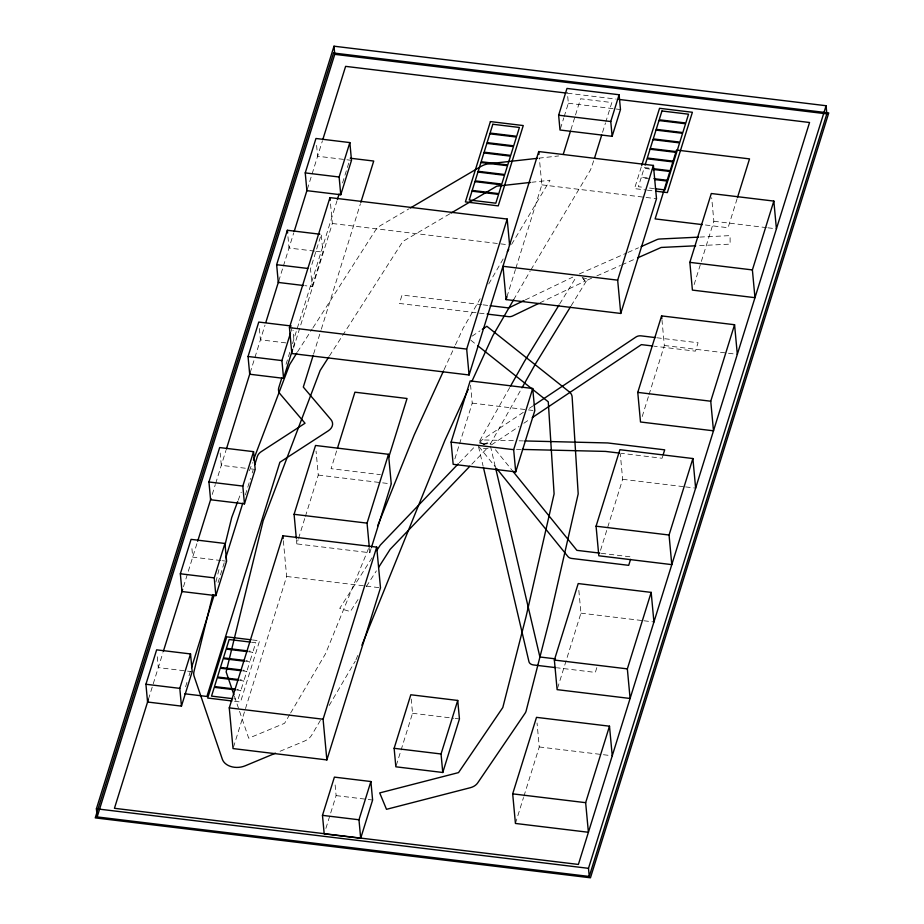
<?xml version="1.0" encoding="UTF-8"?>
<svg xmlns="http://www.w3.org/2000/svg" width="924" height="924" viewBox="0 0 924 924"><rect width="100%" height="100%" fill="white"/><g stroke="black" fill="none" stroke-linecap="round" stroke-linejoin="round"><path stroke-width="0.69" stroke-dasharray="4.62 3.46" d="M215.927 581.947L219.704 566.539M148.429 699.26L162.913 652.76M183.495 586.694L197.228 542.642M212.231 494.467L215.304 484.603M215.662 483.448L225.964 450.415M250.127 372.857L264.992 325.156M278.725 281.069L283.01 267.302M283.425 265.962L293.716 232.929M307.322 189.281L322.453 140.702M290.933 331.658L292.227 327.535M185.585 686.775L187.295 681.288M189.004 675.814L190.702 670.327M218.041 582.605L225.294 559.309M245.368 494.894L250.496 478.447M252.206 472.961L253.06 470.224M286.047 364.31L289.905 351.952M292.469 343.705L336.994 200.808M342.561 182.94L348.983 162.335M293.439 346.662L294.306 343.913L293.035 330.249M312.173 286.544L322.903 252.125L321.252 234.373L310.522 268.792L312.173 286.544L305.116 285.689M293.543 348.059L332.351 223.504L330.33 201.698M313.606 353.996L320.905 330.573M321.333 329.187L360.418 203.777M233.472 747.193L286.659 576.472L283.275 539.986M371.09 548.602L369.808 552.737L296.823 543.901L298.117 539.778M298.544 538.403L304.978 517.74M305.405 516.366L318.272 475.063L316.054 451.108M336.613 450.924L331.081 468.676L380.399 474.647M325.895 828.389L336.117 795.61L334.927 782.801M454.862 458.87L459.101 445.264M459.517 443.913L472.233 403.118L470.559 385.077M506.929 296.847L515.442 269.531M515.869 268.168L541.822 184.846L539.385 158.489M560.429 128.667L563.755 117.96M564.171 116.62L568.352 103.234L567.348 92.469M570.882 129.822L575.086 116.309M575.513 114.969L580.561 98.764L611.838 102.541L605.925 121.506M396.281 765.442L412.531 713.27L411.215 699.041M593.693 160.788L590.575 169.773L530.907 269.843M602.552 132.34L605.509 122.857M641.314 166.84L634.522 188.623L645.945 189.998M515.43 823.446L523.515 797.493M523.943 796.13L539.258 746.962L537.04 722.995M557.542 688.276L580.942 613.155L578.597 587.791M600.519 550.323L622.649 479.302L620.293 453.927M642.215 416.528L648.59 396.038M649.018 394.663L664.344 345.495L661.988 320.131M694.132 284.592L713.859 221.263L711.676 197.678M737.086 198.81L728.077 227.731L703.753 224.786M596.835 667.613L595.345 672.418L557.357 667.821M662.82 455.855L662.069 458.258L621.055 453.291M238.173 500.277L241.233 492.215M249.388 470.72L252.437 462.658M368.514 548.556L325.525 653.742L290.413 713.351M355.971 659.748L358.142 654.458M444.098 369.623L454.816 346.234M455.417 344.929L463.016 328.447L480.168 298.775M509.736 387.526L478.574 442.85L485.366 444.606M490.136 444.398L521.275 389.108M488.738 283.945L503.742 257.981M511.607 244.375L550.034 180.226L531.808 182.259M513.629 299.746L530.18 271.09M289.686 714.599L284.569 723.296L248.706 738.23L239.501 711.168M320.397 720.35L311.665 735.169A16.078 11.585 -5.3 0 1 304.308 741.164L278.066 752.101M329.129 705.543L355.313 661.087M559.701 303.927L576.102 277.223M571.159 305.763L587.548 279.071L580.861 277.165M372.06 557.819L339.697 608.396L350.323 611.584L359.505 597.216M366.401 586.44L376.368 570.882M297.551 351.836L312.231 328.932M313.005 327.731L375.594 230.099A16.078 11.585 -5.3 0 1 380.422 225.606L409.02 208.789M329.429 355.994L341.799 336.706M342.573 335.504L402.852 241.453L449.803 213.825M459.263 462.797L474.243 447.17M471.829 464.195L488.773 446.535M523.307 412.347L480.168 441.198L484.557 444.687M529.302 408.339L532.894 405.936M491.452 444.894L519.034 426.449M523.839 423.238L529.833 419.23M472.06 336.174L480.03 330.85M525.317 299.919L572.753 277.119M539.905 302.853L585.239 281.058L582.628 278.043M579.36 273.943L626.634 253.026M627.95 252.448L638.461 247.794M591.591 278.24L585.031 281.15L582.605 278.055M596.846 275.918L620.489 265.454M621.806 264.876L634.938 259.067M483.356 444.363L489.801 443.289M538.819 158.166L558.639 155.948M699.895 237.075L730.076 235.62L730.133 244.132L697.112 245.726M513.363 440.679L484.557 439.986L484.003 444.248L489.131 441.926L490.933 444.167M519.126 440.806L523.446 440.91M483.46 448.51L489.2 448.648M516.481 449.295L520.789 449.399M567.555 93.22L616.239 99.111M568.352 103.234L614.841 108.859M616.25 109.032L620.478 109.54M644.328 167.579L649.919 168.26M649.676 169.023L644.086 168.353L641.348 177.142L649.734 178.159M649.503 178.921L641.106 177.905L638.369 186.706L643.959 187.387M649.56 188.057L653.753 188.565M647.378 190.171L653.083 190.864M351.501 160.337L317.613 156.237L316.47 143.948M541.822 184.846L656.502 198.718M713.859 221.263L766.47 227.627M767.89 227.801L776.414 228.829M332.351 223.504L509.586 244.952M314.426 251.097L289.016 248.025L287.745 234.373M315.835 251.27L322.903 252.125M481.647 304.666L402.032 295.033L399.411 303.453L485.712 313.894M483.067 304.839L488.75 305.532M656.768 337.757L698.059 342.758L695.437 351.166L654.18 346.177M664.344 345.495L737.317 354.331M285.828 342.885L260.418 339.813L259.274 327.523M472.233 403.118L534.788 410.683M622.649 479.302L684.187 486.74M685.608 486.913L695.633 488.126M318.272 475.063L381.242 482.686M382.675 482.859L391.256 483.899M245.31 468.225L221.31 465.326L220.178 453.026M250.958 468.907L255.197 469.427M601.258 553.291L631.323 556.929M220.952 560.533L192.712 557.114L191.695 546.188M222.361 560.706L226.599 561.214M286.659 576.472L364.853 585.932M366.274 586.105L380.492 587.814M580.942 613.155L642.48 620.593M643.913 620.766L653.926 621.979M252.448 639.951L259.598 640.817L240.529 702.009L233.391 701.143M251.547 642.226L255.752 642.734L253.014 651.524L248.81 651.016M248.568 651.79L252.772 652.298L250.034 661.087L245.83 660.579M245.599 661.341L249.792 661.85L247.055 670.651L242.85 670.143M242.619 670.905L246.812 671.413L244.075 680.214L239.87 679.706M192.18 671.69L158.293 667.602L157.022 653.938M239.639 680.468L243.832 680.976L241.095 689.778L236.891 689.269M236.66 690.032L240.852 690.54L238.115 699.329L233.922 698.821M412.531 713.27L453.765 718.26M455.186 718.422L459.447 718.941M539.258 746.962L612.242 755.786M336.117 795.61L372.603 800.022M479.244 441.961L485.192 444.825M470.882 340.251L476.484 344.71M495.46 449.757L511.746 469.866M478.886 446.569L495.98 467.683M234.43 696.28L239.039 709.805M490.459 446.084L495.703 468.433M478.528 446.615L483.113 466.158M369.415 548.51L369.808 552.737M296.431 539.674L296.823 543.901"/><path stroke-width="1.39" d="M212.843 594.571L193.959 671.656A16.078 11.585 -5.3 0 0 194.167 676.426L222.326 759.205A16.078 11.585 -5.3 0 0 245.264 765.777L275.444 753.199M224.855 545.507L231.728 517.475L237.664 501.617M96.408 808.789L334.003 46.2L826.091 105.729L826.841 113.871L589.246 876.46L97.159 816.931L96.408 808.789L588.484 868.329L589.246 876.46M97.159 816.931L334.754 54.343L334.003 46.2M145.923 684.257L156.641 649.838L190.529 653.938L192.18 671.69L181.451 706.121L147.563 702.021L145.923 684.257L179.799 688.357L181.451 706.121M180.342 573.781L191.072 539.362L224.948 543.462L226.599 561.214L215.87 595.634L181.993 591.533L180.342 573.781L214.229 577.881L215.87 595.634M208.94 481.982L219.669 447.562L253.546 451.663L255.197 469.427L244.467 503.846L210.591 499.745L208.94 481.982L242.827 486.082L244.467 503.846M292.585 349.422L283.576 378.332L249.699 374.232L248.048 356.479L258.766 322.06L291.245 325.987M303.707 285.528L278.286 282.444L276.646 264.691L287.364 230.272L319.843 234.199M305.243 172.903L315.962 138.484L349.849 142.585L351.501 160.337L340.771 194.756L306.883 190.656L305.243 172.903L339.12 177.004L340.771 194.756M148.429 699.26L114.449 808.304L578.389 864.437L809.551 122.499L619.103 99.457M163.34 651.385L182.64 589.443M197.655 541.268L210.949 498.59M226.392 449.041L249.977 373.331M265.846 322.395L278.713 281.104M294.155 231.554L307.011 190.252M322.88 139.328L345.611 66.366L566.123 93.047M620.755 313.455L617.671 280.157L502.991 266.285L506.075 299.584L620.755 313.455L656.502 198.718L653.418 165.431L538.738 151.548L469.08 374.982L291.845 353.534L289.443 327.639L329.949 197.609L507.184 219.057L509.586 244.952M179.799 688.357L190.529 653.938M214.229 577.881L224.948 543.462M242.827 486.082L253.546 451.663M283.576 378.332L281.924 360.579L290.506 333.044M339.12 177.004L349.849 142.585M191.557 667.59L214.195 594.941M225.722 557.934L242.804 503.118M254.758 464.737L257.322 456.514A12.058 8.686 -5.3 0 1 261.342 451.593L305.024 423.238L280.157 393.994A12.058 8.686 -5.3 0 1 278.771 387.676L281.774 378.055M337.422 199.434L339.131 193.936M313.178 355.382L303.303 387.075L330.931 419.588A12.058 8.686 -5.3 0 1 328.297 430.815L279.88 462.254L206.907 696.465L184.823 693.797M360.845 202.391L373.723 161.042L350.265 158.212M229.268 707.876L282.883 535.77L376.715 547.124L380.492 587.814L326.865 759.921L233.033 748.567L229.268 707.876L323.088 719.23L326.865 759.921M296.304 538.265L294.086 514.31L315.534 445.472L388.507 454.296L391.256 483.899L371.517 547.227M337.468 448.186L354.92 392.192L407.045 398.498L388.75 457.23M369.288 547.1L367.059 523.134L388.507 454.296M323.088 719.23L376.715 547.124M469.08 374.982L466.678 349.087L507.184 219.057M322.476 815.361L334.396 777.119L370.882 781.531L372.603 800.022L360.683 838.276L324.197 833.852L322.476 815.361L358.974 819.773L360.683 838.276M451.108 442.111L470.177 380.919L532.721 388.484L534.788 410.683L515.719 471.875L453.164 464.31L451.108 442.111L513.663 449.676L515.719 471.875M558.639 115.211L566.978 88.438L619.103 94.745L620.478 109.54L612.138 136.313L560.002 130.007L558.639 115.211L610.764 121.518L612.138 136.313M506.075 299.584L506.929 296.847M563.317 154.123L570.466 131.162M358.974 819.773L370.882 781.531M394.132 748.313L410.81 694.767L457.727 700.45L459.447 718.941L442.769 772.487L395.853 766.804L394.132 748.313L441.048 753.984L442.769 772.487M594.536 158.073L601.709 135.054M610.764 121.518L619.103 94.745M513.663 449.676L532.721 388.484M441.048 753.984L457.727 700.45M641.73 165.477L659.54 108.304L692.388 112.278L667.359 192.596L655.936 191.21M645.102 165.073L647.066 158.789L673.654 162L670.905 170.801L652.714 168.595M617.671 280.157L653.418 165.431M609.494 726.195L585.654 802.679L588.403 832.27L515.43 823.446L512.681 793.855L536.509 717.359L609.494 726.195L612.242 755.786M651.177 592.388L627.35 668.872L630.099 698.475L557.114 689.639L554.365 660.048L578.205 583.564L651.177 592.388L653.926 621.979M692.885 458.535L669.057 535.019L671.794 564.622L598.821 555.786L596.072 526.195L619.9 449.699L692.885 458.535L695.633 488.126M734.568 324.728L710.741 401.224L713.49 430.815L640.505 421.991L637.768 392.388L661.596 315.904L734.568 324.728L737.317 354.331M773.838 201.085L752.39 269.923L754.966 297.678L692.411 290.101L689.847 262.358L711.295 193.52L773.838 201.085L776.414 228.829M737.514 197.436L749.526 158.893L676.553 150.058L655.104 218.896L702.321 224.613M630.584 559.332L628.701 565.338L571.76 558.454A5.89 4.25 -5.3 0 1 567.948 556.56L496.881 468.791M663.189 454.643L664.691 449.838L607.738 442.954L524.89 440.944M588.484 868.329L826.091 105.729M253.453 459.979L289.628 364.61L296.789 353.049M377.639 525.86L414.148 435.054L443.508 370.928M361.919 645.183L444.825 440.494L468.191 389.489M471.783 381.635L492.746 335.862L513.629 299.746M510.441 386.267L524.682 360.984L558.962 305.151M521.979 387.849L535.423 363.975L570.42 306.976M507.322 251.79L508.743 249.318M376.68 550.588L380.307 545.091L458.258 463.836M378.655 567.29L390.147 549.33L469.842 466.262M328.655 357.207L320.154 370.466L263.167 520.72L226.137 671.91L233.968 694.917M534.095 405.139L635.955 337.017A5.89 4.25 -5.3 0 1 641.106 335.862L655.347 337.583M532.236 417.625L641.383 344.629L652.76 346.003M482.305 329.337L486.867 326.288L569.23 391.811A12.058 8.686 -5.3 0 1 572.129 396.974L578.193 493.866L549.826 618.364L526.137 710.926A12.058 8.686 -5.3 0 1 525.04 713.305L477.639 782.975A12.058 8.686 -5.3 0 1 470.316 787.71L386.498 809.32L379.695 792.919L458.523 772.603L502.806 707.53L526.102 616.47L554.1 493.89L548.279 401.825L477.616 345.599M410.256 208.05L481.104 166.355A16.078 11.585 -5.3 0 1 489.258 163.71L537.398 158.327M451.039 213.097L496.766 186.186L530.411 182.421M524.035 300.543L508.662 307.935L490.17 305.705M538.6 303.476L512.704 315.939A5.89 4.25 -5.3 0 1 508.35 316.632L487.133 314.068M641.083 246.639L656.849 239.662A5.89 4.25 -5.3 0 1 659.655 239.016L698.452 237.145M637.56 257.9L661.203 247.447L695.668 245.796M522.222 449.434L605.497 451.409L619.634 453.118M334.754 54.343L826.841 113.871M652.483 169.358L670.674 171.564L667.925 180.365L653.938 178.667M655.093 179.602L667.694 181.127L664.945 189.917L655.151 188.739M689.847 262.358L752.39 269.923M276.646 264.691L307.704 268.445M289.443 327.639L466.678 349.087M637.768 392.388L710.741 401.224M248.048 356.479L281.924 360.579M596.072 526.195L669.057 535.019M294.086 514.31L367.059 523.134M599.826 553.118L576.911 550.346L512.658 470.986M555.474 658.87L539.905 656.987L495.703 468.433M554.365 660.048L627.35 668.872M555.948 667.659L533.437 664.934A5.89 4.25 -5.3 0 1 528.955 661.688L483.448 467.556M251.028 639.778L226.75 636.844L207.692 698.036L231.959 700.97M250.15 642.053L229.164 639.512L226.426 648.313L247.413 650.854M247.17 651.616L226.184 649.075L223.446 657.876L244.433 660.417M244.19 661.18L223.204 658.639L220.466 667.428L241.453 669.969M241.222 670.743L220.224 668.202L217.487 676.992L238.473 679.533M238.242 680.295L217.244 677.766L214.507 686.555L235.493 689.096M235.262 689.858L214.276 687.317L211.527 696.119L232.513 698.659M512.681 793.855L585.654 802.679M661.596 315.904L661.85 318.722M538.738 151.548L538.992 154.331M329.949 197.609L330.203 200.335M287.364 230.272L287.618 232.998M282.883 535.77L283.148 538.577M333.552 53.003L95.241 817.89L590.448 877.8L828.759 112.913L333.552 53.003M490.413 121.587L465.396 201.906L498.232 205.879L523.261 125.56L490.413 121.587M471.979 191.187L469.242 199.988L495.818 203.199L498.567 194.41L471.979 191.187M474.959 181.624L472.21 190.425L498.798 193.636L501.536 184.846L474.959 181.624M477.939 172.06L475.19 180.861L501.778 184.084L504.516 175.283L477.939 172.06M480.919 162.508L478.17 171.298L504.758 174.52L507.495 165.719L480.919 162.508M483.887 152.945L481.15 161.735L507.738 164.957L510.475 156.156L483.887 152.945M486.867 143.382L484.13 152.183L510.718 155.394L513.455 146.604L486.867 143.382M489.847 133.818L487.11 142.619L513.698 145.83L516.435 137.041L489.847 133.818M492.827 124.266L490.09 133.056L516.678 136.278L519.415 127.477L492.827 124.266M650.046 149.226L647.297 158.016L673.885 161.238L676.622 152.437L650.046 149.226M653.025 139.663L650.277 148.464L676.865 151.675L679.602 142.885L653.025 139.663M656.005 130.099L653.256 138.9L679.845 142.111L682.582 133.322L656.005 130.099M658.974 120.547L656.236 129.337L682.824 132.559L685.562 123.758L658.974 120.547M661.954 110.984L659.216 119.774L685.804 122.996L688.542 114.195L661.954 110.984"/></g></svg>
